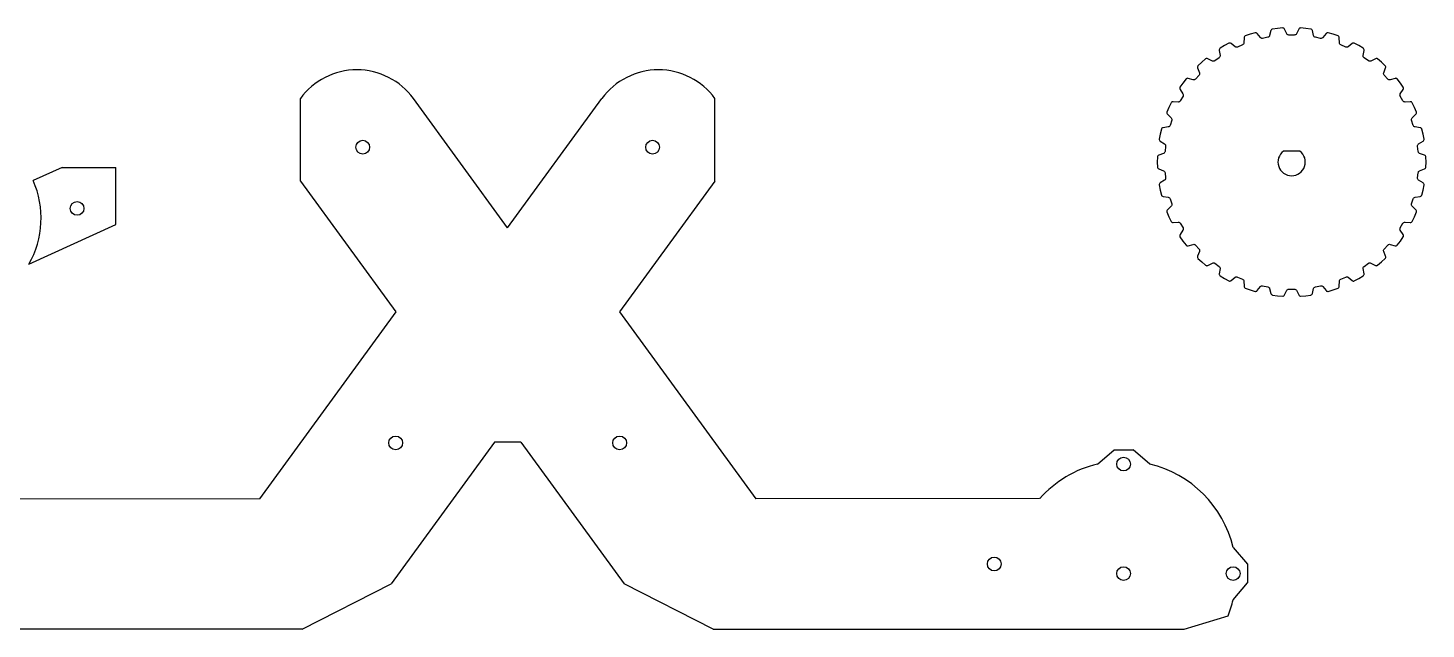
# Model space of a CAD drawing. Header units: inches. Extents: x -195 to 264, y -173 to 259.
# Drawn here: x 14.3 to 264, y -173.4 to -66.1 of the extents above; entities that cross this region are included whole.
import ezdxf

# ---------------------------------------------------------------- set-up
doc = ezdxf.new("R2010")
doc.units = ezdxf.units.IN
doc.header["$MEASUREMENT"] = 0
doc.layers.get('0').update_dxf_attribs({"lineweight": 25, "true_color": 0xffffff})

# ---------------------------------------------------------------- blocks, each defined once
blk = doc.blocks.new('block 1')
for p, q in [((5.91, 17.25), (0.78, 14.91)), ((5.91, 17.25), (15.49, 17.25)), ((15.49, 7.06), (15.49, 17.25)), ((0, 0), (15.49, 7.06))]:
    blk.add_line(p, q)
at = {"color": 3, "true_color": 0x00ff00}
blk.add_circle((8.59, 9.95), 1.23, dxfattribs=at)
blk.add_arc((-14.51, 8.23), 16.68, 330.4279, 23.6072)
blk = doc.blocks.new('block 4')
for p, q in [((-37.02, 8.37), (-37.02, 23.09)), ((0, 0), (-16.81, 23.09)), ((0, 0), (16.81, 23.09)), ((37.02, 8.37), (37.02, 23.09)), ((-37.02, 8.37), (-20, -15)), ((37.02, 8.37), (20, -15)), ((-20, -15), (-44.31, -48.38)), ((20, -15), (44.31, -48.38)), ((-2.38, -38.24), (-20.8, -63.53)), ((2.38, -38.24), (-2.38, -38.24)), ((2.38, -38.24), (20.8, -63.53)), ((105.34, -42.16), (108.32, -39.62)), ((108.32, -39.62), (111.68, -39.62)), ((114.66, -42.16), (111.68, -39.62)), ((-95, -48.32), (-44.31, -48.38)), ((95, -48.32), (44.31, -48.38)), ((129.55, -57.05), (132.09, -60.03)), ((132.09, -60.03), (132.09, -63.39)), ((-36.68, -71.62), (-20.8, -63.53)), ((36.68, -71.62), (20.8, -63.53)), ((129.55, -66.37), (132.09, -63.39)), ((120.83, -71.62), (128.64, -69.23)), ((-36.68, -71.62), (-120.83, -71.62)), ((36.68, -71.62), (120.83, -71.62))]:
    blk.add_line(p, q)
at = {"color": 3, "true_color": 0x00ff00}
for centre in [(-25.88, 14.41), (25.88, 14.41), (-20, -38.38), (20, -38.38), (110, -42.16), (86.9, -60), (110, -61.71), (129.55, -61.71)]:
    blk.add_circle(centre, 1.23, dxfattribs=at)
for centre, radius, start, end in [((-26.92, 15.73), 12.5, 36.0657, 143.9343), ((26.92, 15.73), 12.5, 36.0657, 143.9343), ((110, -61.71), 20.1, 103.4174, 138.2442), ((110, -61.71), 20.1, 13.4174, 76.5826), ((110, -61.71), 20.1, 338.0257, 346.5826)]:
    blk.add_arc(centre, radius, start, end)
blk = doc.blocks.new('block 5')
for p, q in [((-8.35337, 22.4762), (-8.42987, 22.3937)), ((-8.28239, 22.52), (-8.35337, 22.4762)), ((-7.41678, 22.8265), (-8.28239, 22.52)), ((-6.53634, 23.0873), (-7.41678, 22.8265)), ((-6.45329, 23.0936), (-6.53634, 23.0873)), ((-6.34293, 23.0718), (-6.45329, 23.0936)), ((-6.24395, 23.022), (-6.34293, 23.0718)), ((-6.16282, 22.9461), (-6.24395, 23.022)), ((-5.58687, 22.2199), (-6.16282, 22.9461)), ((-3.93377, 22.5712), (-3.97687, 22.4693)), ((-3.70299, 23.4689), (-3.93377, 22.5712)), ((-3.6598, 23.5713), (-3.70299, 23.4689)), ((-3.58974, 23.6571), (-3.6598, 23.5713)), ((-3.49778, 23.7218), (-3.58974, 23.6571)), ((-3.41924, 23.7499), (-3.49778, 23.7218)), ((-2.50881, 23.8697), (-3.41924, 23.7499)), ((-1.59338, 23.9418), (-2.50881, 23.8697)), ((-1.51085, 23.9306), (-1.59338, 23.9418)), ((-1.40741, 23.8864), (-1.51085, 23.9306)), ((-1.32096, 23.8171), (-1.40741, 23.8864)), ((-1.25739, 23.726), (-1.32096, 23.8171)), ((-0.845015, 22.8959), (-1.25739, 23.726)), ((-0.781652, 22.8051), (-0.845015, 22.8959)), ((-0.695269, 22.7357), (-0.781652, 22.8051)), ((-0.591763, 22.6914), (-0.695269, 22.7357)), ((-0.477007, 22.6758), (-0.591763, 22.6914)), ((0.477007, 22.6758), (-0.477007, 22.6758)), ((0.591763, 22.6914), (0.477007, 22.6758)), ((0.695269, 22.7357), (0.591763, 22.6914)), ((0.781652, 22.8051), (0.695269, 22.7357)), ((0.845015, 22.8959), (0.781652, 22.8051)), ((1.25739, 23.726), (0.845015, 22.8959)), ((1.32092, 23.8171), (1.25739, 23.726)), ((1.40728, 23.8864), (1.32092, 23.8171)), ((1.51069, 23.9306), (1.40728, 23.8864)), ((1.59336, 23.9418), (1.51069, 23.9306)), ((2.50881, 23.8697), (1.59336, 23.9418)), ((3.41921, 23.7499), (2.50881, 23.8697)), ((3.49762, 23.7218), (3.41921, 23.7499)), ((3.58961, 23.6571), (3.49762, 23.7218)), ((3.65975, 23.5713), (3.58961, 23.6571)), ((3.70299, 23.4689), (3.65975, 23.5713)), ((3.93377, 22.5712), (3.70299, 23.4689)), ((3.97687, 22.4693), (3.93377, 22.5712)), ((6.16282, 22.9461), (5.58687, 22.2199)), ((6.2439, 23.022), (6.16282, 22.9461)), ((6.3428, 23.0719), (6.2439, 23.022)), ((6.45313, 23.0936), (6.3428, 23.0719)), ((6.53632, 23.0873), (6.45313, 23.0936)), ((7.41678, 22.8265), (6.53632, 23.0873)), ((8.28237, 22.52), (7.41678, 22.8265)), ((8.35322, 22.4762), (8.28237, 22.52)), ((8.42975, 22.3938), (8.35322, 22.4762)), ((-12.9016, 20.1517), (-12.9307, 20.0448)), ((-12.9307, 20.0448), (-12.9285, 19.9338)), ((-12.8439, 20.2482), (-12.9016, 20.1517)), ((-12.7836, 20.3059), (-12.8439, 20.2482)), ((-12.0006, 20.7857), (-12.7836, 20.3059)), ((-11.1936, 21.2238), (-12.0006, 20.7857)), ((-11.1137, 21.2472), (-11.1936, 21.2238)), ((-11.0012, 21.2489), (-11.1137, 21.2472)), ((-10.894, 21.2207), (-11.0012, 21.2489)), ((-10.7989, 21.1633), (-10.894, 21.2207)), ((-10.0846, 20.5727), (-10.7989, 21.1633)), ((-9.98975, 20.5156), (-10.0846, 20.5727)), ((-9.8826, 20.4873), (-9.98975, 20.5156)), ((-9.77001, 20.4889), (-9.8826, 20.4873)), ((-9.65883, 20.5213), (-9.77001, 20.4889)), ((-8.7873, 20.9094), (-9.65883, 20.5213)), ((-8.6888, 20.9703), (-8.7873, 20.9094)), ((-8.61228, 21.0529), (-8.6888, 20.9703)), ((-8.56159, 21.1514), (-8.61228, 21.0529)), ((-8.54064, 21.2601), (-8.56159, 21.1514)), ((-8.50154, 22.1862), (-8.54064, 21.2601)), ((-8.48056, 22.2952), (-8.50154, 22.1862)), ((-8.42987, 22.3937), (-8.48056, 22.2952)), ((-5.50602, 22.1442), (-5.58687, 22.2199)), ((-5.40709, 22.0943), (-5.50602, 22.1442)), ((-5.29663, 22.0725), (-5.40709, 22.0943)), ((-5.18114, 22.0811), (-5.29663, 22.0725)), ((-4.24797, 22.2794), (-5.18114, 22.0811)), ((-4.13897, 22.3185), (-4.24797, 22.2794)), ((-4.04694, 22.3834), (-4.13897, 22.3185)), ((-3.97687, 22.4693), (-4.04694, 22.3834)), ((4.04694, 22.3834), (3.97687, 22.4693)), ((4.13897, 22.3185), (4.04694, 22.3834)), ((4.24797, 22.2794), (4.13897, 22.3185)), ((5.18114, 22.0811), (4.24797, 22.2794)), ((5.29663, 22.0725), (5.18114, 22.0811)), ((5.40709, 22.0943), (5.29663, 22.0725)), ((5.50602, 22.1442), (5.40709, 22.0943)), ((5.58687, 22.2199), (5.50602, 22.1442)), ((8.48052, 22.2953), (8.42975, 22.3938)), ((8.50154, 22.1862), (8.48052, 22.2953)), ((8.54064, 21.2601), (8.50154, 22.1862)), ((8.56159, 21.1514), (8.54064, 21.2601)), ((8.61228, 21.0529), (8.56159, 21.1514)), ((8.6888, 20.9703), (8.61228, 21.0529)), ((8.7873, 20.9094), (8.6888, 20.9703)), ((9.65883, 20.5213), (8.7873, 20.9094)), ((9.77001, 20.4889), (9.65883, 20.5213)), ((9.8826, 20.4873), (9.77001, 20.4889)), ((9.98975, 20.5156), (9.8826, 20.4873)), ((10.0846, 20.5727), (9.98975, 20.5156)), ((10.7989, 21.1633), (10.0846, 20.5727)), ((10.894, 21.2207), (10.7989, 21.1633)), ((11.0011, 21.249), (10.894, 21.2207)), ((11.1135, 21.2473), (11.0011, 21.249)), ((11.1936, 21.2238), (11.1135, 21.2473)), ((12.0006, 20.7857), (11.1936, 21.2238)), ((12.7835, 20.3059), (12.0006, 20.7857)), ((12.8438, 20.2483), (12.7835, 20.3059)), ((12.9015, 20.1518), (12.8438, 20.2483)), ((12.9306, 20.0449), (12.9015, 20.1518)), ((12.9285, 19.9338), (12.9306, 20.0449)), ((-16.0599, 17.8364), (-16.726, 17.2043)), ((-15.3617, 18.4327), (-16.0599, 17.8364)), ((-15.2884, 18.4722), (-15.3617, 18.4327)), ((-15.1787, 18.4973), (-15.2884, 18.4722)), ((-15.068, 18.492), (-15.1787, 18.4973)), ((-14.963, 18.4556), (-15.068, 18.492)), ((-14.1415, 18.0265), (-14.963, 18.4556)), ((-14.0369, 17.9903), (-14.1415, 18.0265)), ((-13.9262, 17.9849), (-14.0369, 17.9903)), ((-13.8164, 18.0099), (-13.9262, 17.9849)), ((-13.7144, 18.0647), (-13.8164, 18.0099)), ((-12.9426, 18.6255), (-13.7144, 18.0647)), ((-12.8589, 18.7055), (-12.9426, 18.6255)), ((-12.9285, 19.9338), (-12.7742, 19.0199)), ((-12.8012, 18.8022), (-12.8589, 18.7055)), ((-12.7721, 18.9092), (-12.8012, 18.8022)), ((-12.7742, 19.0199), (-12.7721, 18.9092)), ((12.7721, 18.9092), (12.7742, 19.0199)), ((12.8012, 18.8022), (12.7721, 18.9092)), ((12.7742, 19.0199), (12.9285, 19.9338)), ((12.8589, 18.7055), (12.8012, 18.8022)), ((12.9426, 18.6255), (12.8589, 18.7055)), ((13.7144, 18.0647), (12.9426, 18.6255)), ((13.8164, 18.0099), (13.7144, 18.0647)), ((13.9262, 17.9849), (13.8164, 18.0099)), ((14.0369, 17.9903), (13.9262, 17.9849)), ((14.1415, 18.0265), (14.0369, 17.9903)), ((14.963, 18.4556), (14.1415, 18.0265)), ((15.068, 18.492), (14.963, 18.4556)), ((15.1786, 18.4974), (15.068, 18.492)), ((15.2882, 18.4723), (15.1786, 18.4974)), ((15.3617, 18.4328), (15.2882, 18.4723)), ((16.0599, 17.8364), (15.3617, 18.4328)), ((16.726, 17.2043), (16.0599, 17.8364)), ((-16.5322, 15.5275), (-17.1706, 14.8186)), ((-16.8094, 17.029), (-16.8157, 16.9184)), ((-16.8157, 16.9184), (-16.7905, 16.8102)), ((-16.7731, 17.1354), (-16.8094, 17.029)), ((-16.7905, 16.8102), (-16.4495, 15.9483)), ((-16.726, 17.2043), (-16.7731, 17.1354)), ((-16.467, 15.6233), (-16.5322, 15.5275)), ((-16.4307, 15.7298), (-16.467, 15.6233)), ((-16.4495, 15.9483), (-16.4245, 15.8405)), ((-16.4245, 15.8405), (-16.4307, 15.7298)), ((16.4245, 15.8405), (16.4495, 15.9483)), ((16.4307, 15.7298), (16.4245, 15.8405)), ((16.467, 15.6233), (16.4307, 15.7298)), ((16.4495, 15.9483), (16.7905, 16.8102)), ((16.5322, 15.5275), (16.467, 15.6233)), ((17.1706, 14.8186), (16.5322, 15.5275)), ((16.773, 17.1355), (16.726, 17.2043)), ((16.8093, 17.0291), (16.773, 17.1355)), ((16.7905, 16.8102), (16.8156, 16.9184)), ((16.8156, 16.9184), (16.8093, 17.0291)), ((-19.9692, 13.2736), (-19.9826, 13.162)), ((-19.9826, 13.162), (-19.9657, 13.0525)), ((-19.9375, 13.3508), (-19.9692, 13.2736)), ((-19.9657, 13.0525), (-19.9186, 12.9519)), ((-19.4174, 14.1076), (-19.9375, 13.3508)), ((-19.9186, 12.9519), (-19.4059, 12.1797)), ((-18.8584, 14.8361), (-19.4174, 14.1076)), ((-18.7949, 14.8899), (-18.8584, 14.8361)), ((-18.6928, 14.9372), (-18.7949, 14.8899)), ((-18.5834, 14.9551), (-18.6928, 14.9372)), ((-18.4732, 14.9414), (-18.5834, 14.9551)), ((-17.5804, 14.6924), (-18.4732, 14.9414)), ((-17.4705, 14.6787), (-17.5804, 14.6924)), ((-17.3611, 14.6965), (-17.4705, 14.6787)), ((-17.2589, 14.7437), (-17.3611, 14.6965)), ((-17.1706, 14.8186), (-17.2589, 14.7437)), ((17.2589, 14.7437), (17.1706, 14.8186)), ((17.3611, 14.6965), (17.2589, 14.7437)), ((17.4705, 14.6787), (17.3611, 14.6965)), ((17.5804, 14.6924), (17.4705, 14.6787)), ((18.4732, 14.9414), (17.5804, 14.6924)), ((18.5834, 14.9551), (18.4732, 14.9414)), ((18.6927, 14.9373), (18.5834, 14.9551)), ((18.7948, 14.89), (18.6927, 14.9373)), ((18.8584, 14.8361), (18.7948, 14.89)), ((19.4174, 14.1076), (18.8584, 14.8361)), ((19.4059, 12.1797), (19.9186, 12.9519)), ((19.9375, 13.3508), (19.4174, 14.1076)), ((19.9186, 12.9519), (19.9657, 13.0525)), ((19.9691, 13.2737), (19.9375, 13.3508)), ((19.9657, 13.0525), (19.9826, 13.1621)), ((19.9826, 13.1621), (19.9691, 13.2737)), ((-21.5309, 10.591), (-21.9262, 9.76217)), ((-21.4799, 10.6569), (-21.5309, 10.591)), ((-21.39, 10.7244), (-21.4799, 10.6569)), ((-21.2867, 10.7645), (-21.39, 10.7244)), ((-21.176, 10.7741), (-21.2867, 10.7645)), ((-20.2509, 10.7161), (-21.176, 10.7741)), ((-20.1406, 10.7256), (-20.2509, 10.7161)), ((-20.0373, 10.7657), (-20.1406, 10.7256)), ((-19.9472, 10.8332), (-20.0373, 10.7657)), ((-19.8763, 10.9248), (-19.9472, 10.8332)), ((-19.3993, 11.751), (-19.8763, 10.9248)), ((-19.4059, 12.1797), (-19.359, 12.0795)), ((-19.3554, 11.8582), (-19.3993, 11.751)), ((-19.359, 12.0795), (-19.342, 11.97)), ((-19.342, 11.97), (-19.3554, 11.8582)), ((19.342, 11.97), (19.359, 12.0795)), ((19.3554, 11.8582), (19.342, 11.97)), ((19.3993, 11.751), (19.3554, 11.8582)), ((19.359, 12.0795), (19.4059, 12.1797)), ((19.8763, 10.9248), (19.3993, 11.751)), ((19.9472, 10.8332), (19.8763, 10.9248)), ((20.0373, 10.7657), (19.9472, 10.8332)), ((20.1406, 10.7256), (20.0373, 10.7657)), ((20.2509, 10.7161), (20.1406, 10.7256)), ((21.176, 10.7741), (20.2509, 10.7161)), ((21.2867, 10.7646), (21.176, 10.7741)), ((21.3899, 10.7245), (21.2867, 10.7646)), ((21.4799, 10.657), (21.3899, 10.7245)), ((21.5309, 10.591), (21.4799, 10.657)), ((21.9262, 9.76217), (21.5309, 10.591)), ((-22.2776, 8.91379), (-22.2925, 8.83172)), ((-22.2925, 8.83172), (-22.2825, 8.71972)), ((-22.2825, 8.71972), (-22.2432, 8.61615)), ((-21.9262, 9.76217), (-22.2776, 8.91379)), ((-22.2432, 8.61615), (-22.1762, 8.52758)), ((-22.1762, 8.52758), (-21.5142, 7.87887)), ((-21.5142, 7.87887), (-21.4474, 7.79056)), ((-21.4474, 7.79056), (-21.4081, 7.68695)), ((-21.3979, 7.57482), (-21.4185, 7.46086)), ((-21.4081, 7.68695), (-21.3979, 7.57482)), ((21.3979, 7.57482), (21.4081, 7.68695)), ((21.4185, 7.46086), (21.3979, 7.57482)), ((21.4081, 7.68695), (21.4474, 7.79056)), ((21.4474, 7.79056), (21.5142, 7.87887)), ((21.5142, 7.87887), (22.1762, 8.52758)), ((22.2776, 8.91382), (21.9262, 9.76217)), ((22.1762, 8.52758), (22.2432, 8.61619)), ((22.2432, 8.61619), (22.2824, 8.71985)), ((22.2925, 8.83188), (22.2776, 8.91382)), ((22.2824, 8.71985), (22.2925, 8.83188)), ((-23.2624, 5.88302), (-23.4767, 4.99013)), ((-23.2262, 5.95806), (-23.2624, 5.88302)), ((-23.1523, 6.04279), (-23.2262, 5.95806)), ((-23.0596, 6.10357), (-23.1523, 6.04279)), ((-22.9533, 6.13588), (-23.0596, 6.10357)), ((-22.0364, 6.27156), (-22.9533, 6.13588)), ((-21.9305, 6.30377), (-22.0364, 6.27156)), ((-21.8378, 6.36447), (-21.9305, 6.30377)), ((-21.7636, 6.44921), (-21.8378, 6.36447)), ((-21.7133, 6.55354), (-21.7636, 6.44921)), ((-21.4185, 7.46086), (-21.7133, 6.55354)), ((21.7133, 6.55354), (21.4185, 7.46086)), ((21.7636, 6.44921), (21.7133, 6.55354)), ((21.8378, 6.36447), (21.7636, 6.44921)), ((21.9305, 6.30377), (21.8378, 6.36447)), ((22.0364, 6.27156), (21.9305, 6.30377)), ((22.9533, 6.13588), (22.0364, 6.27156)), ((23.0596, 6.10361), (22.9533, 6.13588)), ((23.1522, 6.04291), (23.0596, 6.10361)), ((23.2262, 5.95821), (23.1522, 6.04291)), ((23.2624, 5.88304), (23.2262, 5.95821)), ((23.4767, 4.99013), (23.2624, 5.88304)), ((-23.4767, 4.99013), (-23.6441, 4.08723)), ((-23.6441, 4.08723), (-23.6416, 4.00385)), ((-23.6416, 4.00385), (-23.6085, 3.89639)), ((-23.6085, 3.89639), (-23.5485, 3.80324)), ((-23.5485, 3.80324), (-23.4646, 3.73054)), ((-23.4646, 3.73054), (-22.6821, 3.23366)), ((-22.6821, 3.23366), (-22.5985, 3.16115)), ((-22.5017, 2.84466), (-22.6014, 1.89587)), ((-22.5985, 3.16115), (-22.5385, 3.06799)), ((-22.5385, 3.06799), (-22.5052, 2.96041)), ((-22.5052, 2.96041), (-22.5017, 2.84466)), ((22.5017, 2.84466), (22.5052, 2.96041)), ((22.6014, 1.89587), (22.5017, 2.84466)), ((22.5052, 2.96041), (22.5385, 3.06799)), ((22.5385, 3.06799), (22.5985, 3.16115)), ((22.5985, 3.16115), (22.6821, 3.23366)), ((22.6821, 3.23366), (23.4646, 3.73054)), ((23.4646, 3.73054), (23.5485, 3.80329)), ((23.6441, 4.08726), (23.4767, 4.99013)), ((23.5485, 3.80329), (23.6085, 3.89652)), ((23.6085, 3.89652), (23.6416, 4.00401)), ((23.6416, 4.00401), (23.6441, 4.08726)), ((-23.9772, 0.91794), (-24.0012, 0)), ((-24.0012, 0), (-23.9772, -0.917968)), ((-23.9575, 0.998852), (-23.9772, 0.91794)), ((-23.9027, 1.09711), (-23.9575, 0.998852)), ((-23.8247, 1.17583), (-23.9027, 1.09711)), ((-23.7274, 1.22954), (-23.8247, 1.17583)), ((-22.8588, 1.55289), (-23.7274, 1.22954)), ((-22.7619, 1.60641), (-22.8588, 1.55289)), ((-22.6838, 1.68507), (-22.7619, 1.60641)), ((-22.6289, 1.78337), (-22.6838, 1.68507)), ((-22.6014, 1.89587), (-22.6289, 1.78337)), ((22.6289, 1.78337), (22.6014, 1.89587)), ((22.6838, 1.68507), (22.6289, 1.78337)), ((22.7619, 1.60641), (22.6838, 1.68507)), ((22.8588, 1.55289), (22.7619, 1.60641)), ((23.7274, 1.22954), (22.8588, 1.55289)), ((23.8247, 1.17588), (23.7274, 1.22954)), ((23.9027, 1.09724), (23.8247, 1.17588)), ((23.9574, 0.999014), (23.9027, 1.09724)), ((23.9772, 0.917968), (23.9574, 0.999014)), ((24.0012, 0), (23.9772, 0.917968)), ((23.9772, -0.91794), (24.0012, 0)), ((-23.9772, -0.917968), (-23.9574, -0.999014)), ((-23.9574, -0.999014), (-23.9027, -1.09724)), ((-23.9027, -1.09724), (-23.8247, -1.17588)), ((-23.8247, -1.17588), (-23.7274, -1.22954)), ((-23.7274, -1.22954), (-22.8588, -1.55289)), ((-22.8588, -1.55289), (-22.7619, -1.60641)), ((-22.7619, -1.60641), (-22.6838, -1.68507)), ((-22.6838, -1.68507), (-22.6289, -1.78337)), ((-22.6289, -1.78337), (-22.6014, -1.89587)), ((-22.6014, -1.89587), (-22.5017, -2.84466)), ((22.5017, -2.84466), (22.6014, -1.89587)), ((22.6014, -1.89587), (22.6289, -1.78337)), ((22.6289, -1.78337), (22.6838, -1.68507)), ((22.6838, -1.68507), (22.7619, -1.60641)), ((22.7619, -1.60641), (22.8588, -1.55289)), ((22.8588, -1.55289), (23.7274, -1.22954)), ((23.7274, -1.22954), (23.8247, -1.17583)), ((23.8247, -1.17583), (23.9027, -1.09711)), ((23.9027, -1.09711), (23.9575, -0.998852)), ((23.9575, -0.998852), (23.9772, -0.91794)), ((-23.6416, -4.00401), (-23.6441, -4.08726)), ((-23.6441, -4.08726), (-23.4767, -4.99013)), ((-23.6085, -3.89652), (-23.6416, -4.00401)), ((-23.5485, -3.80329), (-23.6085, -3.89652)), ((-23.4646, -3.73054), (-23.5485, -3.80329)), ((-23.4767, -4.99013), (-23.2624, -5.88304)), ((-22.6821, -3.23366), (-23.4646, -3.73054)), ((-22.5985, -3.16115), (-22.6821, -3.23366)), ((-22.5385, -3.06799), (-22.5985, -3.16115)), ((-22.5052, -2.96041), (-22.5385, -3.06799)), ((-22.5017, -2.84466), (-22.5052, -2.96041)), ((22.5052, -2.96041), (22.5017, -2.84466)), ((22.5385, -3.06799), (22.5052, -2.96041)), ((22.5985, -3.16115), (22.5385, -3.06799)), ((22.6821, -3.23366), (22.5985, -3.16115)), ((23.4646, -3.73054), (22.6821, -3.23366)), ((23.2624, -5.88302), (23.4767, -4.99013)), ((23.5485, -3.80324), (23.4646, -3.73054)), ((23.4767, -4.99013), (23.6441, -4.08723)), ((23.6085, -3.89639), (23.5485, -3.80324)), ((23.6416, -4.00385), (23.6085, -3.89639)), ((23.6441, -4.08723), (23.6416, -4.00385)), ((-23.2624, -5.88304), (-23.2262, -5.95821)), ((-23.2262, -5.95821), (-23.1522, -6.04291)), ((-23.1522, -6.04291), (-23.0596, -6.10361)), ((-23.0596, -6.10361), (-22.9533, -6.13588)), ((-22.9533, -6.13588), (-22.0364, -6.27156)), ((-22.0364, -6.27156), (-21.9305, -6.30377)), ((-21.9305, -6.30377), (-21.8378, -6.36447)), ((-21.8378, -6.36447), (-21.7636, -6.44921)), ((-21.7636, -6.44921), (-21.7133, -6.55354)), ((-21.7133, -6.55354), (-21.4185, -7.46086)), ((-21.4185, -7.46086), (-21.3979, -7.57482)), ((21.3979, -7.57482), (21.4185, -7.46086)), ((21.4185, -7.46086), (21.7133, -6.55354)), ((21.7133, -6.55354), (21.7636, -6.44921)), ((21.7636, -6.44921), (21.8378, -6.36447)), ((21.8378, -6.36447), (21.9305, -6.30377)), ((21.9305, -6.30377), (22.0364, -6.27156)), ((22.0364, -6.27156), (22.9533, -6.13588)), ((22.9533, -6.13588), (23.0596, -6.10357)), ((23.0596, -6.10357), (23.1523, -6.04279)), ((23.1523, -6.04279), (23.2262, -5.95806)), ((23.2262, -5.95806), (23.2624, -5.88302)), ((-22.2824, -8.71985), (-22.2925, -8.83188)), ((-22.2925, -8.83188), (-22.2776, -8.91382)), ((-22.2432, -8.61619), (-22.2824, -8.71985)), ((-22.2776, -8.91382), (-21.9262, -9.76217)), ((-22.1762, -8.52758), (-22.2432, -8.61619)), ((-21.5142, -7.87887), (-22.1762, -8.52758)), ((-21.9262, -9.76217), (-21.5309, -10.591)), ((-21.4474, -7.79056), (-21.5142, -7.87887)), ((-21.4081, -7.68695), (-21.4474, -7.79056)), ((-21.3979, -7.57482), (-21.4081, -7.68695)), ((21.4081, -7.68695), (21.3979, -7.57482)), ((21.4474, -7.79056), (21.4081, -7.68695)), ((21.5142, -7.87887), (21.4474, -7.79056)), ((22.1762, -8.52758), (21.5142, -7.87887)), ((21.5309, -10.591), (21.9262, -9.76217)), ((21.9262, -9.76217), (22.2776, -8.91379)), ((22.2432, -8.61615), (22.1762, -8.52758)), ((22.2825, -8.71972), (22.2432, -8.61615)), ((22.2776, -8.91379), (22.2925, -8.83172)), ((22.2925, -8.83172), (22.2825, -8.71972)), ((-21.5309, -10.591), (-21.4799, -10.657)), ((-21.4799, -10.657), (-21.3899, -10.7245)), ((-21.3899, -10.7245), (-21.2867, -10.7646)), ((-21.2867, -10.7646), (-21.176, -10.7741)), ((-21.176, -10.7741), (-20.2509, -10.7161)), ((-20.2509, -10.7161), (-20.1406, -10.7256)), ((-20.1406, -10.7256), (-20.0373, -10.7657)), ((-20.0373, -10.7657), (-19.9472, -10.8332)), ((-19.9472, -10.8332), (-19.8763, -10.9248)), ((-19.4059, -12.1797), (-19.9186, -12.9519)), ((-19.8763, -10.9248), (-19.3993, -11.751)), ((-19.359, -12.0795), (-19.4059, -12.1797)), ((-19.3993, -11.751), (-19.3554, -11.8582)), ((-19.342, -11.97), (-19.359, -12.0795)), ((-19.3554, -11.8582), (-19.342, -11.97)), ((19.342, -11.97), (19.3554, -11.8582)), ((19.359, -12.0795), (19.342, -11.97)), ((19.3554, -11.8582), (19.3993, -11.751)), ((19.4059, -12.1797), (19.359, -12.0795)), ((19.3993, -11.751), (19.8763, -10.9248)), ((19.9186, -12.9519), (19.4059, -12.1797)), ((19.8763, -10.9248), (19.9472, -10.8332)), ((19.9472, -10.8332), (20.0373, -10.7657)), ((20.0373, -10.7657), (20.1406, -10.7256)), ((20.1406, -10.7256), (20.2509, -10.7161)), ((20.2509, -10.7161), (21.176, -10.7741)), ((21.176, -10.7741), (21.2867, -10.7645)), ((21.2867, -10.7645), (21.39, -10.7244)), ((21.39, -10.7244), (21.4799, -10.6569)), ((21.4799, -10.6569), (21.5309, -10.591)), ((-19.9657, -13.0525), (-19.9826, -13.1621)), ((-19.9826, -13.1621), (-19.9691, -13.2737)), ((-19.9691, -13.2737), (-19.9375, -13.3508)), ((-19.9186, -12.9519), (-19.9657, -13.0525)), ((-19.9375, -13.3508), (-19.4174, -14.1076)), ((-19.4174, -14.1076), (-18.8584, -14.8361)), ((-18.8584, -14.8361), (-18.7948, -14.89)), ((-18.7948, -14.89), (-18.6927, -14.9373)), ((-18.6927, -14.9373), (-18.5834, -14.9551)), ((-18.5834, -14.9551), (-18.4732, -14.9414)), ((-18.4732, -14.9414), (-17.5804, -14.6924)), ((-17.5804, -14.6924), (-17.4705, -14.6787)), ((-17.4705, -14.6787), (-17.3611, -14.6965)), ((-17.3611, -14.6965), (-17.2589, -14.7437)), ((-17.2589, -14.7437), (-17.1706, -14.8186)), ((-17.1706, -14.8186), (-16.5322, -15.5275)), ((16.5322, -15.5275), (17.1706, -14.8186)), ((17.1706, -14.8186), (17.2589, -14.7437)), ((17.2589, -14.7437), (17.3611, -14.6965)), ((17.3611, -14.6965), (17.4705, -14.6787)), ((17.4705, -14.6787), (17.5804, -14.6924)), ((17.5804, -14.6924), (18.4732, -14.9414)), ((18.4732, -14.9414), (18.5834, -14.9551)), ((18.5834, -14.9551), (18.6928, -14.9372)), ((18.6928, -14.9372), (18.7949, -14.8899)), ((18.7949, -14.8899), (18.8584, -14.8361)), ((18.8584, -14.8361), (19.4174, -14.1076)), ((19.4174, -14.1076), (19.9375, -13.3508)), ((19.9657, -13.0525), (19.9186, -12.9519)), ((19.9375, -13.3508), (19.9692, -13.2736)), ((19.9826, -13.162), (19.9657, -13.0525)), ((19.9692, -13.2736), (19.9826, -13.162)), ((-16.7905, -16.8102), (-16.8156, -16.9184)), ((-16.8156, -16.9184), (-16.8093, -17.0291)), ((-16.8093, -17.0291), (-16.773, -17.1355)), ((-16.4495, -15.9483), (-16.7905, -16.8102)), ((-16.773, -17.1355), (-16.726, -17.2043)), ((-16.726, -17.2043), (-16.0599, -17.8364)), ((-16.5322, -15.5275), (-16.467, -15.6233)), ((-16.467, -15.6233), (-16.4307, -15.7298)), ((-16.4245, -15.8405), (-16.4495, -15.9483)), ((-16.4307, -15.7298), (-16.4245, -15.8405)), ((16.0599, -17.8364), (16.726, -17.2043)), ((16.4245, -15.8405), (16.4307, -15.7298)), ((16.4495, -15.9483), (16.4245, -15.8405)), ((16.4307, -15.7298), (16.467, -15.6233)), ((16.7905, -16.8102), (16.4495, -15.9483)), ((16.467, -15.6233), (16.5322, -15.5275)), ((16.726, -17.2043), (16.7731, -17.1354)), ((16.7731, -17.1354), (16.8094, -17.029)), ((16.8157, -16.9184), (16.7905, -16.8102)), ((16.8094, -17.029), (16.8157, -16.9184)), ((-16.0599, -17.8364), (-15.3617, -18.4328)), ((-15.3617, -18.4328), (-15.2882, -18.4723)), ((-15.2882, -18.4723), (-15.1786, -18.4974)), ((-15.1786, -18.4974), (-15.068, -18.492)), ((-15.068, -18.492), (-14.963, -18.4556)), ((-14.963, -18.4556), (-14.1415, -18.0265)), ((-14.1415, -18.0265), (-14.0369, -17.9903)), ((-14.0369, -17.9903), (-13.9262, -17.9849)), ((-13.9262, -17.9849), (-13.8164, -18.0099)), ((-13.8164, -18.0099), (-13.7144, -18.0647)), ((-13.7144, -18.0647), (-12.9426, -18.6255)), ((-12.9426, -18.6255), (-12.8589, -18.7055)), ((-12.9285, -19.9338), (-12.9306, -20.0449)), ((-12.7742, -19.0199), (-12.9285, -19.9338)), ((-12.8589, -18.7055), (-12.8012, -18.8022)), ((-12.8012, -18.8022), (-12.7721, -18.9092)), ((-12.7721, -18.9092), (-12.7742, -19.0199)), ((12.7721, -18.9092), (12.8012, -18.8022)), ((12.7742, -19.0199), (12.7721, -18.9092)), ((12.9285, -19.9338), (12.7742, -19.0199)), ((12.8012, -18.8022), (12.8589, -18.7055)), ((12.8589, -18.7055), (12.9426, -18.6255)), ((12.9307, -20.0448), (12.9285, -19.9338)), ((12.9426, -18.6255), (13.7144, -18.0647)), ((13.7144, -18.0647), (13.8164, -18.0099)), ((13.8164, -18.0099), (13.9262, -17.9849)), ((13.9262, -17.9849), (14.0369, -17.9903)), ((14.0369, -17.9903), (14.1415, -18.0265)), ((14.1415, -18.0265), (14.963, -18.4556)), ((14.963, -18.4556), (15.068, -18.492)), ((15.068, -18.492), (15.1787, -18.4973)), ((15.1787, -18.4973), (15.2884, -18.4722)), ((15.2884, -18.4722), (15.3617, -18.4327)), ((15.3617, -18.4327), (16.0599, -17.8364)), ((-12.9306, -20.0449), (-12.9015, -20.1518)), ((-12.9015, -20.1518), (-12.8438, -20.2483)), ((-12.8438, -20.2483), (-12.7835, -20.3059)), ((-12.7835, -20.3059), (-12.0006, -20.7857)), ((-12.0006, -20.7857), (-11.1936, -21.2238)), ((-11.1936, -21.2238), (-11.1135, -21.2473)), ((-11.1135, -21.2473), (-11.0011, -21.249)), ((-11.0011, -21.249), (-10.894, -21.2207)), ((-10.894, -21.2207), (-10.7989, -21.1633)), ((-10.7989, -21.1633), (-10.0846, -20.5727)), ((-10.0846, -20.5727), (-9.98975, -20.5156)), ((-9.98975, -20.5156), (-9.8826, -20.4873)), ((-9.8826, -20.4873), (-9.77001, -20.4889)), ((-9.77001, -20.4889), (-9.65883, -20.5213)), ((-9.65883, -20.5213), (-8.7873, -20.9094)), ((-8.7873, -20.9094), (-8.6888, -20.9703)), ((-8.6888, -20.9703), (-8.61228, -21.0529)), ((-8.61228, -21.0529), (-8.56159, -21.1514)), ((-8.56159, -21.1514), (-8.54064, -21.2601)), ((-8.54064, -21.2601), (-8.50154, -22.1862)), ((-8.50154, -22.1862), (-8.48052, -22.2953)), ((-8.48052, -22.2953), (-8.42975, -22.3938)), ((-8.42975, -22.3938), (-8.35322, -22.4762)), ((-6.16282, -22.9461), (-5.58687, -22.2199)), ((-5.58687, -22.2199), (-5.50602, -22.1442)), ((-5.50602, -22.1442), (-5.40709, -22.0943)), ((-5.40709, -22.0943), (-5.29663, -22.0725)), ((-5.29663, -22.0725), (-5.18114, -22.0811)), ((-5.18114, -22.0811), (-4.24797, -22.2794)), ((-4.24797, -22.2794), (-4.13897, -22.3185)), ((-4.13897, -22.3185), (-4.04694, -22.3834)), ((-4.04694, -22.3834), (-3.97687, -22.4693)), ((-3.97687, -22.4693), (-3.93377, -22.5712)), ((3.93377, -22.5712), (3.97687, -22.4693)), ((3.97687, -22.4693), (4.04694, -22.3834)), ((4.04694, -22.3834), (4.13897, -22.3185)), ((4.13897, -22.3185), (4.24797, -22.2794)), ((4.24797, -22.2794), (5.18114, -22.0811)), ((5.18114, -22.0811), (5.29663, -22.0725)), ((5.29663, -22.0725), (5.40709, -22.0943)), ((5.40709, -22.0943), (5.50602, -22.1442)), ((5.50602, -22.1442), (5.58687, -22.2199)), ((5.58687, -22.2199), (6.16282, -22.9461)), ((8.35337, -22.4762), (8.42987, -22.3937)), ((8.42987, -22.3937), (8.48056, -22.2952)), ((8.48056, -22.2952), (8.50154, -22.1862)), ((8.50154, -22.1862), (8.54064, -21.2601)), ((8.54064, -21.2601), (8.56159, -21.1514)), ((8.56159, -21.1514), (8.61228, -21.0529)), ((8.61228, -21.0529), (8.6888, -20.9703)), ((8.6888, -20.9703), (8.7873, -20.9094)), ((8.7873, -20.9094), (9.65883, -20.5213)), ((9.65883, -20.5213), (9.77001, -20.4889)), ((9.77001, -20.4889), (9.8826, -20.4873)), ((9.8826, -20.4873), (9.98975, -20.5156)), ((9.98975, -20.5156), (10.0846, -20.5727)), ((10.0846, -20.5727), (10.7989, -21.1633)), ((10.7989, -21.1633), (10.894, -21.2207)), ((10.894, -21.2207), (11.0012, -21.2489)), ((11.0012, -21.2489), (11.1137, -21.2472)), ((11.1137, -21.2472), (11.1936, -21.2238)), ((11.1936, -21.2238), (12.0006, -20.7857)), ((12.0006, -20.7857), (12.7836, -20.3059)), ((12.7836, -20.3059), (12.8439, -20.2482)), ((12.8439, -20.2482), (12.9016, -20.1517)), ((12.9016, -20.1517), (12.9307, -20.0448)), ((-8.35322, -22.4762), (-8.28237, -22.52)), ((-8.28237, -22.52), (-7.41678, -22.8265)), ((-7.41678, -22.8265), (-6.53632, -23.0873)), ((-6.53632, -23.0873), (-6.45313, -23.0936)), ((-6.45313, -23.0936), (-6.3428, -23.0719)), ((-6.3428, -23.0719), (-6.2439, -23.022)), ((-6.2439, -23.022), (-6.16282, -22.9461)), ((-3.93377, -22.5712), (-3.70299, -23.4689)), ((-3.70299, -23.4689), (-3.65975, -23.5713)), ((-3.65975, -23.5713), (-3.58961, -23.6571)), ((-3.58961, -23.6571), (-3.49762, -23.7218)), ((-3.49762, -23.7218), (-3.41921, -23.7499)), ((-3.41921, -23.7499), (-2.50881, -23.8697)), ((-2.50881, -23.8697), (-1.59336, -23.9418)), ((-1.59336, -23.9418), (-1.51069, -23.9306)), ((-1.51069, -23.9306), (-1.40728, -23.8864)), ((-1.40728, -23.8864), (-1.32092, -23.8171)), ((-1.32092, -23.8171), (-1.25739, -23.726)), ((-1.25739, -23.726), (-0.845015, -22.8959)), ((-0.845015, -22.8959), (-0.781652, -22.8051)), ((-0.781652, -22.8051), (-0.695269, -22.7357)), ((-0.695269, -22.7357), (-0.591763, -22.6914)), ((-0.591763, -22.6914), (-0.477007, -22.6758)), ((-0.477007, -22.6758), (0.477007, -22.6758)), ((0.477007, -22.6758), (0.591763, -22.6914)), ((0.591763, -22.6914), (0.695269, -22.7357)), ((0.695269, -22.7357), (0.781652, -22.8051)), ((0.781652, -22.8051), (0.845015, -22.8959)), ((0.845015, -22.8959), (1.25739, -23.726)), ((1.25739, -23.726), (1.32096, -23.8171)), ((1.32096, -23.8171), (1.40741, -23.8864)), ((1.40741, -23.8864), (1.51085, -23.9306)), ((1.51085, -23.9306), (1.59338, -23.9418)), ((1.59338, -23.9418), (2.50881, -23.8697)), ((2.50881, -23.8697), (3.41924, -23.7499)), ((3.41924, -23.7499), (3.49778, -23.7218)), ((3.49778, -23.7218), (3.58974, -23.6571)), ((3.58974, -23.6571), (3.6598, -23.5713)), ((3.6598, -23.5713), (3.70299, -23.4689)), ((3.70299, -23.4689), (3.93377, -22.5712)), ((6.16282, -22.9461), (6.24395, -23.022)), ((6.24395, -23.022), (6.34293, -23.0718)), ((6.34293, -23.0718), (6.45329, -23.0936)), ((6.45329, -23.0936), (6.53634, -23.0873)), ((6.53634, -23.0873), (7.41678, -22.8265)), ((7.41678, -22.8265), (8.28239, -22.52)), ((8.28239, -22.52), (8.35337, -22.4762))]:
    blk.add_line(p, q)
at = {"color": 6, "true_color": 0xff00ff}
blk.add_line((1.46304, 1.95072), (-1.46304, 1.95072), dxfattribs=at)
blk.add_arc((0, 0), 2.4384, 126.86989765, 53.13010235, dxfattribs=at)

msp = doc.modelspace()

# ---------------------------------------------------------------- block references
for name, p in [('block 5', (240, -90)), ('block 4', (100, -101.76)), ('block 1', (14.51, -108.23))]:
    msp.add_blockref(name, p)

doc.saveas('drawing.dxf')
